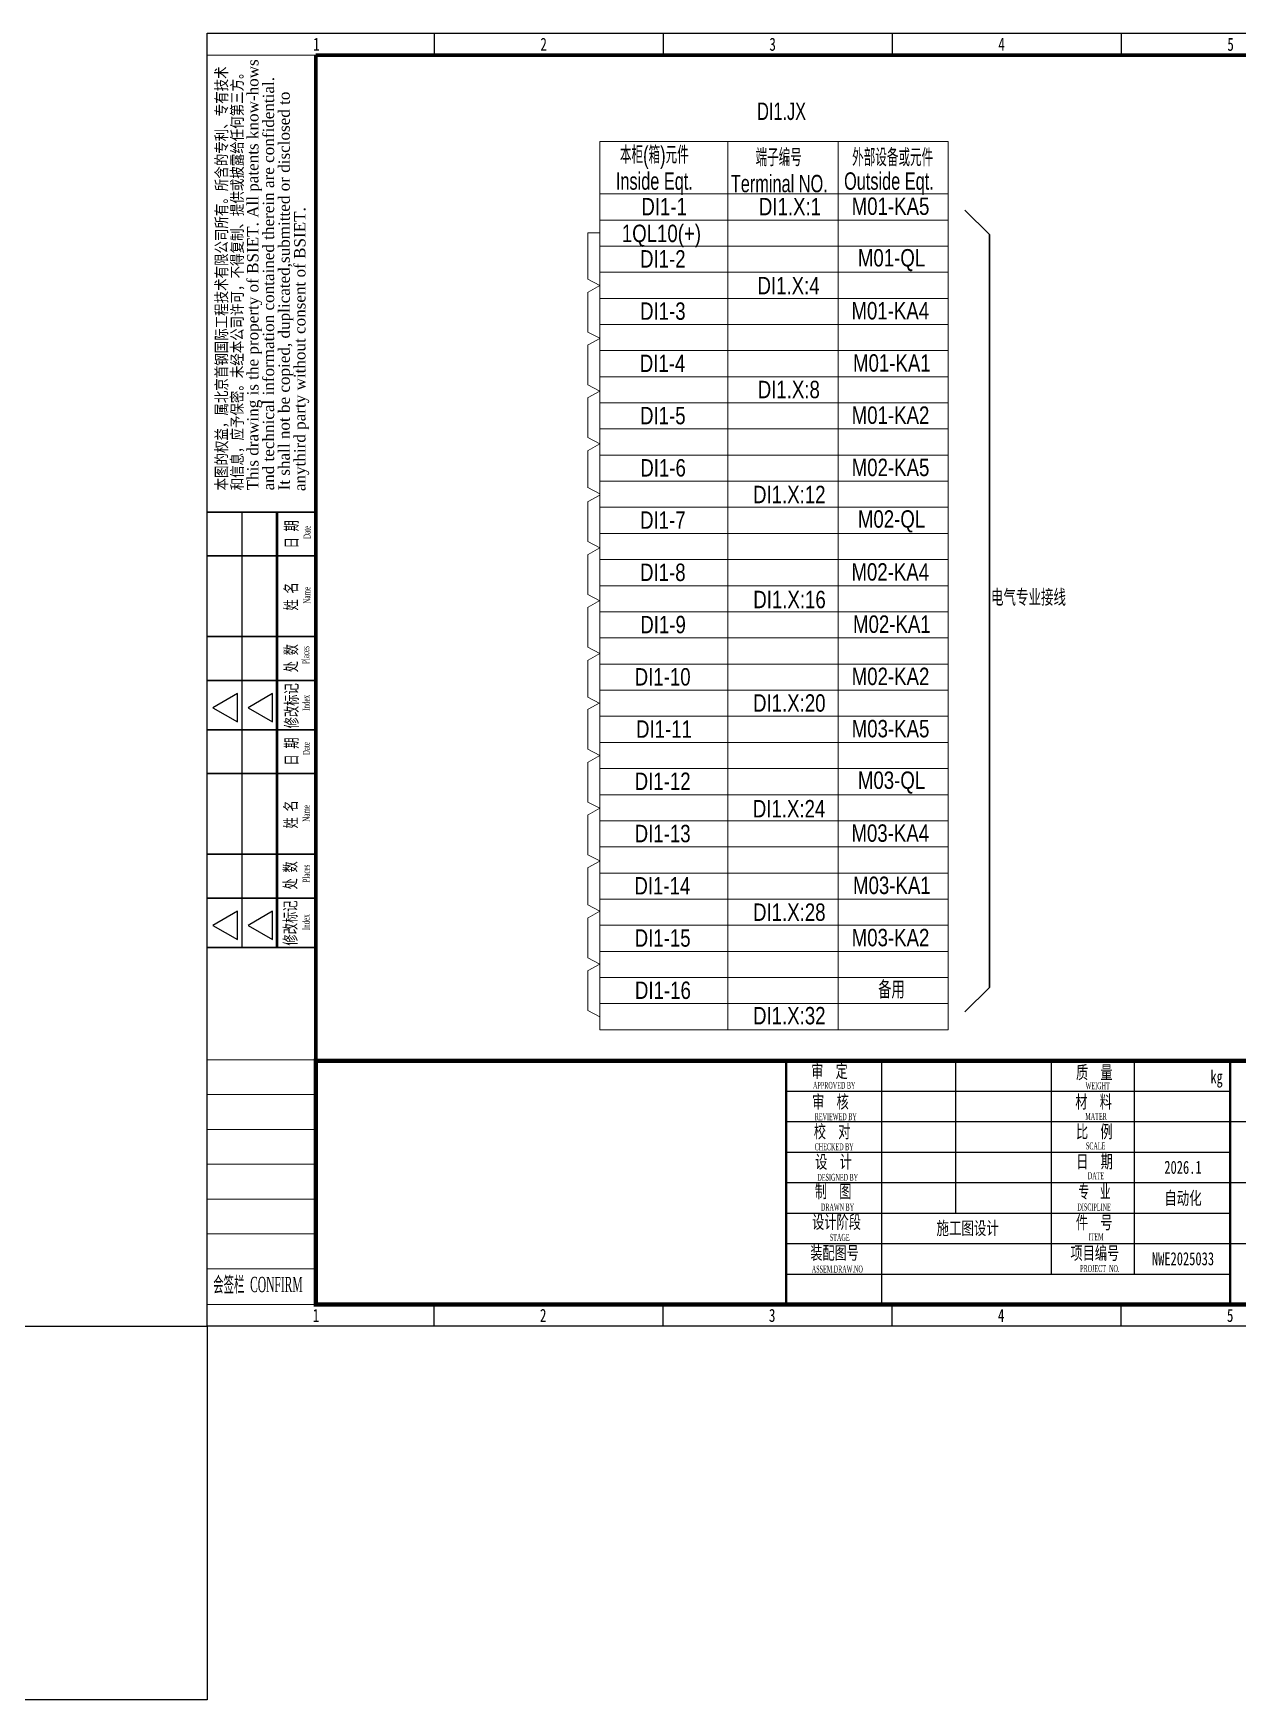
# Model space of a CAD drawing. Header units: millimetres. Extents: x -705761 to 1364679, y -410401 to 446404.
# Drawn here: x 60699 to 88363, y -123761 to -85483 of the extents above; entities that cross this region are included whole.
import ezdxf
from ezdxf.enums import TextEntityAlignment as Align

# ---------------------------------------------------------------- set-up
doc = ezdxf.new("R2010")
doc.units = ezdxf.units.MM
for name, color, linetype in [('1', 7, 'Continuous'), ('TK', 7, 'Continuous'), ('模板-签名-公用', 3, 'Continuous')]:
    doc.layers.add(name, color=color, linetype=linetype)
doc.layers.add('图框', color=7, linetype='Continuous', lineweight=13)
doc.layers.add('层 63', color=7, linetype='Continuous', lineweight=18)
doc.styles.add('bsee', font='BSDI_XW.shx', dxfattribs={"width": 0.8, "bigfont": 'BSDI_HZ.shx'})
doc.styles.add('LZ-Roman', font='times.ttf')
doc.styles.get("Standard").update_dxf_attribs({"font": 'arial.ttf'})
doc.styles.add('Style-Times New Roman', font='times.ttf')
doc.styles.add('Style-仿宋_GB2312', font='')
doc.styles.add('宋体', font='', dxfattribs={"width": 0.7, "height": 2.5})
doc.styles.add('宋体_1', font='', dxfattribs={"width": 0.7, "height": 2.386364})
doc.styles.get('Style-仿宋_GB2312').set_extended_font_data('仿宋_GB2312')
doc.styles.get('宋体').set_extended_font_data('SimSun')
doc.styles.get('宋体_1').set_extended_font_data('SimSun')

# ---------------------------------------------------------------- blocks, each defined once
blk = doc.blocks.new('BSIET_通用图框_A3_1')
at = {"layer": '图框', "color": 7, "linetype": 'Continuous', "lineweight": 25}
for p, q in [((-367.8, 297), (-367.8, 292)), ((-315.2, 297), (-315.2, 292)), ((-262.6, 297), (-262.6, 292)), ((-210, 297), (-210, 292)), ((-157.4, 297), (-157.4, 292)), ((-104.8, 297), (-104.8, 292)), ((-52.2, 297), (-52.2, 292)), ((0, 247.5), (-5, 247.5)), ((0, 198), (-5, 198)), ((-420, 187), (-395, 187)), ((-412, 187), (-412, 87)), ((0, 148.5), (-5, 148.5)), ((-413.03, 145.32), (-418.65, 142.07)), ((-418.65, 142.07), (-413.03, 138.82)), ((-413.03, 138.82), (-413.03, 145.32)), ((-404.96, 145.32), (-410.58, 142.07)), ((-410.58, 142.07), (-404.96, 138.82)), ((-404.96, 138.82), (-404.96, 145.32)), ((0, 99), (-5, 99)), ((-413.03, 95.32), (-418.65, 92.07)), ((-418.65, 92.07), (-413.03, 88.82)), ((-413.03, 88.82), (-413.03, 95.32)), ((-404.96, 95.32), (-410.58, 92.07)), ((-410.58, 92.07), (-404.96, 88.82)), ((-404.96, 88.82), (-404.96, 95.32)), ((0, 49.5), (-5, 49.5)), ((-367.8, 0), (-367.8, 5)), ((-315.2, 0), (-315.2, 5)), ((-262.6, 0), (-262.6, 5)), ((-210, 0), (-210, 5)), ((-157.4, 0), (-157.4, 5)), ((-104.8, 0), (-104.8, 5)), ((-52.2, 0), (-52.2, 5))]:
    blk.add_line(p, q, dxfattribs=at)
at = {"layer": '图框', "color": 7, "linetype": 'Continuous', "lineweight": 20}
for p, q in [((-420, 292), (-395, 292)), ((-420, 292), (-395, 292)), ((-420, 292), (-395, 292)), ((-420, 292), (-395, 292)), ((-420, 187), (-395, 187)), ((-420, 187), (-395, 187)), ((-420.12, 61.21), (-395.12, 61.21)), ((-420, 61.21), (-395, 61.21)), ((-420, 61.21), (-395, 61.21)), ((-420, 61.21), (-395, 61.21)), ((-420.02, 53.21), (-395.02, 53.21)), ((-420.02, 53.21), (-395.02, 53.21)), ((-420.02, 53.21), (-395.02, 53.21)), ((-420, 53.21), (-395, 53.21)), ((-420, 45.21), (-395, 45.21)), ((-420, 37.21), (-395, 37.21)), ((-420, 29.21), (-395, 29.21)), ((-420, 21.21), (-395, 21.21)), ((-420, 13.21), (-395, 13.21)), ((-420, 5), (-395, 5))]:
    blk.add_line(p, q, dxfattribs=at)
at = {"layer": '图框', "color": 7, "linetype": 'Continuous', "lineweight": 35}
for p, q in [((-395, 187), (-420, 187)), ((-395, 187), (-420, 187)), ((-394.92, 177), (-420, 177)), ((-394.92, 158.45), (-420, 158.45)), ((-395.06, 148.35), (-420, 148.35)), ((-395, 137), (-420, 137)), ((-395, 137), (-420, 137)), ((-394.92, 127), (-420, 127)), ((-394.92, 108.45), (-420, 108.45)), ((-395.06, 98.35), (-420, 98.35)), ((-395, 87), (-420, 87))]:
    blk.add_line(p, q, dxfattribs=at)
at = {"layer": '图框', "color": 7, "linetype": 'Continuous', "lineweight": 50}
blk.add_line((-404, 187), (-404, 87), dxfattribs=at)
at = {"layer": '图框', "lineweight": 25}
blk.add_lwpolyline([(-420, 297), (0, 297), (0, 0), (-420, 0)], close=True, dxfattribs=at)
at = {"layer": '图框', "lineweight": 100}
blk.add_lwpolyline([(-395, 292), (-5, 292), (-5, 5), (-395, 5)], close=True, dxfattribs=at)
at = {"layer": 'TK', "style": '宋体_1', "width": 0.7, "flags": 3}
for tag, p in [('LZCO_NGZBS-W50-H30-D10_T7', (-43.87, 279.75)), ('LZCO_NJN-W50-H30-D10_T7', (-42.73, 248.65))]:
    blk.add_attdef(tag, text='', height=3, dxfattribs=at).set_placement(p, align=Align.MIDDLE_CENTER)
at = {"layer": 'TK', "style": '宋体', "width": 0.7, "flags": 3}
for tag, p in [('LZHQ_N会签6_T6_H6', (-407.25, 57.08)), ('LZHQ_N会签5_T6_H6', (-407.25, 49.08)), ('LZHQ_N会签4_T6_H6', (-407.25, 41.08)), ('LZHQ_N会签3_T6_H6', (-407.25, 33.08)), ('LZHQ_N会签2_T6_H6', (-407.25, 25.08)), ('LZHQ_N会签1_T6_H6', (-407.25, 17.08))]:
    blk.add_attdef(tag, text='', height=2.5, dxfattribs=at).set_placement(p, align=Align.MIDDLE)
at = {"layer": '图框', "color": 7, "linetype": 'Continuous', "lineweight": 25}
for s, height, style, width, p in [('1', 3, 'Style-仿宋_GB2312', 0.733334, (-394.89, 294.49)), ('2', 3, 'Style-仿宋_GB2312', 0.733334, (-342.7, 294.49)), ('3', 3, 'Style-仿宋_GB2312', 0.733334, (-290.1, 294.49)), ('4', 3, 'Style-仿宋_GB2312', 0.733334, (-237.5, 294.49)), ('5', 3, 'Style-仿宋_GB2312', 0.733334, (-184.9, 294.49)), ('6', 3, 'Style-仿宋_GB2312', 0.733334, (-132.3, 294.49)), ('7', 3, 'Style-仿宋_GB2312', 0.733334, (-79.7, 294.49)), ('8', 3, 'Style-仿宋_GB2312', 0.733334, (-27.1, 294.49)), ('A', 3.5, 'Style-仿宋_GB2312', 0.628572, (-2.07, 271.95)), ('B', 3.5, 'Style-仿宋_GB2312', 0.628572, (-2.07, 222.45)), ('C', 3.5, 'Style-仿宋_GB2312', 0.628572, (-2.07, 172.95)), ('D', 3.5, 'Style-仿宋_GB2312', 0.628572, (-2.07, 123.45)), ('E', 3.5, 'Style-仿宋_GB2312', 0.628572, (-2.43, 76.97)), ('F', 3.5, 'Style-仿宋_GB2312', 0.628572, (-2.43, 29.56)), ('1', 3, 'Style-仿宋_GB2312', 0.733334, (-395, 2.5)), ('2', 3, 'Style-仿宋_GB2312', 0.733334, (-342.8, 2.5)), ('3', 3, 'Style-仿宋_GB2312', 0.733334, (-290.2, 2.5)), ('4', 3, 'Style-仿宋_GB2312', 0.733334, (-237.6, 2.5)), ('5', 3, 'Style-仿宋_GB2312', 0.733334, (-185, 2.5)), ('6', 3, 'Style-仿宋_GB2312', 0.733334, (-132.4, 2.5)), ('7', 3, 'Style-仿宋_GB2312', 0.733334, (-79.8, 2.5)), ('8', 3, 'Style-仿宋_GB2312', 0.733334, (-27.2, 2.5)), ('A3', 3, 'Style-Times New Roman', 0.7, (-2.23, 1.95))]:
    blk.add_text(s, height=height, dxfattribs=dict(at, style=style, width=width)).set_placement(p, align=Align.MIDDLE_CENTER)
at = {"layer": '图框', "color": 7, "linetype": 'Continuous', "lineweight": 20, "style": 'Style-仿宋_GB2312', "width": 0.807692}
blk.add_text('本图的权益，属北京首钢国际工程技术有限公司所有。所含的专利、专有技术', height=2.6, rotation=90, dxfattribs=at).set_placement((-418, 192), align=Align.TOP_LEFT)
at = {"layer": '图框', "color": 7, "linetype": 'Continuous'}
for s, height, style, width, p in [('和信息，应予保密。未经本公司许可，不得复制、提供或披露给任何第三方。', 2.6, 'Style-仿宋_GB2312', 0.807692, (-411.8, 192)), ('Name', 1.6, 'Style-Times New Roman', 0.55, (-396.29, 165.99)), ('Places', 1.6, 'Style-Times New Roman', 0.55, (-396.54, 152.12)), ('Index', 1.6, 'Style-Times New Roman', 0.55, (-396.43, 141.36)), ('Name', 1.6, 'Style-Times New Roman', 0.55, (-396.44, 115.88)), ('Places', 1.6, 'Style-Times New Roman', 0.55, (-396.43, 101.92)), ('Index', 1.6, 'Style-Times New Roman', 0.55, (-396.46, 90.97))]:
    blk.add_text(s, height=height, rotation=90, dxfattribs=dict(at, style=style, width=width)).set_placement(p)
at = {"layer": '图框', "color": 7, "linetype": 'Continuous', "lineweight": 20, "style": 'LZ-Roman'}
for s, p in [('This drawing is the property of BSIET. All patents know-hows', (-410.8, 192)), ('and technical information contained therein are confidential.', (-407.2, 192)), ('It shall not be copied, duplicated,submitted or disclosed to ', (-403.6, 192))]:
    blk.add_text(s, height=2.6, rotation=90, dxfattribs=at).set_placement(p, align=Align.TOP_LEFT)
at = {"layer": '图框', "color": 7, "linetype": 'Continuous', "style": 'LZ-Roman'}
blk.add_text('anythird party without consent of BSIET.', height=2.6, rotation=90, dxfattribs=at).set_placement((-397.4, 191.84))
at = {"layer": '图框', "color": 7, "linetype": 'Continuous', "lineweight": 20, "style": 'Style-仿宋_GB2312', "width": 0.678571}
for s, p in [('日 期', (-399.21, 178.68)), ('姓 名', (-399.32, 164.4)), ('处 数', (-399.32, 150.23)), ('修改标记', (-399.21, 137.34)), ('日 期', (-399.21, 128.79)), ('姓 名', (-399.38, 114.34)), ('处 数', (-399.49, 100.34)), ('修改标记', (-399.49, 87.45))]:
    blk.add_text(s, height=2.8, rotation=90, dxfattribs=at).set_placement(p)
at = {"layer": '图框', "color": 7, "linetype": 'Continuous', "lineweight": 25, "style": 'Style-Times New Roman', "width": 0.55}
for p in [(-396.24, 180.85), (-396.4, 131.18)]:
    blk.add_text('Date', height=1.6, rotation=90, dxfattribs=at).set_placement(p)
at = {"layer": '图框', "color": 7, "linetype": 'Continuous', "style": 'Style-Times New Roman', "width": 0.5}
blk.add_text('会签栏  CONFIRM', height=3.5, dxfattribs=at).set_placement((-418.59, 7.85))
at = {"layer": '模板-签名-公用', "style": '宋体', "width": 0.7, "flags": 3}
blk.add_attdef('LZFRAME', (-40.91, 2.06), '', height=3, dxfattribs=at)
at = {"layer": '模板-签名-公用', "style": '宋体', "width": 0.7}
blk.add_attdef('LZTQINS', text='', height=2, dxfattribs=at).set_placement((-5, 5), align=Align.MIDDLE)
blk = doc.blocks.new('BSIET_通用图纸_A3(2024)_1')
at = {"layer": '图框', "color": 7, "linetype": 'Continuous', "lineweight": 25}
for p, q in [((-260, 0), (-260, 56)), ((-243, 21), (-243, 56)), ((-221, 7), (-221, 56)), ((-202, 7), (-202, 56)), ((-282, 49), (-180, 49)), ((-282, 42), (0, 42)), ((-282, 35), (-180, 35)), ((-282, 28), (0, 28)), ((-282, 21), (-180, 21)), ((-282, 14), (0, 14)), ((-282, 7), (-180, 7))]:
    blk.add_line(p, q, dxfattribs=at)
at = {"layer": '图框', "const_width": 1}
blk.add_lwpolyline([(-390, 56), (0, 56), (0, 0), (-390, 0)], close=True, dxfattribs=at)
at = {"layer": '图框', "const_width": 0.5}
for points in [[(-282, 56), (-282, 0)], [(-180, 56), (-180, 0)]]:
    blk.add_lwpolyline(points, dxfattribs=at)
at = {"layer": '图框', "color": 7, "linetype": 'Continuous'}
for s, height, style, width, p in [('审  定 ', 3, 'Style-仿宋_GB2312', 0.685714, (-276.23, 52.09)), ('质  量', 3, 'Style-仿宋_GB2312', 0.685714, (-215.41, 51.83)), ('kg', 3, 'Style-仿宋_GB2312', 0.685714, (-184.51, 50.79)), ('APPROVED BY', 1.6, 'Style-Times New Roman', 0.48, (-275.82, 49.54)), (' WEIGHT', 1.6, 'Style-Times New Roman', 0.48, (-213.55, 49.45)), ('审  核', 3, 'Style-仿宋_GB2312', 0.685714, (-276.02, 45.06)), ('材  料', 3, 'Style-仿宋_GB2312', 0.685714, (-215.56, 45.09)), ('  REVIEWED BY', 1.6, 'Style-Times New Roman', 0.48, (-276.12, 42.34)), ('MATER', 1.6, 'Style-Times New Roman', 0.48, (-213.27, 42.4)), ('校  对 ', 3, 'Style-仿宋_GB2312', 0.685714, (-275.63, 38.25)), ('比  例', 3, 'Style-仿宋_GB2312', 0.685714, (-215.41, 38.23)), ('CHECKED BY', 1.6, 'Style-Times New Roman', 0.48, (-275.44, 35.43)), ('设  计', 3, 'Style-仿宋_GB2312', 0.685714, (-275.31, 31.29)), ('日  期', 3, 'Style-仿宋_GB2312', 0.685714, (-215.34, 31.34)), (' SCALE', 1.6, 'Style-Times New Roman', 0.48, (-213.48, 35.64)), ('制  图 ', 3, 'Style-仿宋_GB2312', 0.685714, (-275.4, 24.5)), (' DESIGNED BY', 1.6, 'Style-Times New Roman', 0.48, (-275.16, 28.41)), (' DATE', 1.6, 'Style-Times New Roman', 0.48, (-213.05, 28.78)), ('DRAWN BY', 1.6, 'Style-Times New Roman', 0.48, (-273.99, 21.57)), ('件  号', 3, 'Style-仿宋_GB2312', 0.685714, (-215.44, 17.36)), ('STAGE', 1.6, 'Style-Times New Roman', 0.48, (-271.95, 14.62)), ('ITEM', 1.6, 'Style-Times New Roman', 0.48, (-212.51, 14.77)), ('装配图号', 3, 'Style-仿宋_GB2312', 0.68, (-276.42, 10.36)), ('ASSEM.DRAW.NO', 1.6, 'Style-Times New Roman', 0.48, (-276.1, 7.33)), ('PROJECT  NO.', 1.6, 'Style-Times New Roman', 0.48, (-214.46, 7.46))]:
    blk.add_text(s, height=height, dxfattribs=dict(at, style=style, width=width)).set_placement(p)
at = {"layer": '图框', "color": 7, "linetype": 'Continuous', "lineweight": 20, "style": 'Style-仿宋_GB2312'}
for s, width, p in [('专  业', 0.6, (-214.83, 24.41)), ('设计阶段', 0.685714, (-276.03, 17.44)), ('项目编号', 0.685714, (-216.69, 10.32))]:
    blk.add_text(s, height=3, dxfattribs=dict(at, width=width)).set_placement(p)
at = {"layer": '图框', "color": 7, "linetype": 'Continuous', "lineweight": 20, "style": 'Style-Times New Roman', "width": 0.48}
blk.add_text('DISCIPLINE', height=1.6, dxfattribs=at).set_placement((-211.25, 22.39), align=Align.MIDDLE_CENTER)
at = {"layer": '图框', "style": '宋体_1', "width": 0.7, "flags": 3}
for tag, height, p in [('LZCO_NYLGD-W67-H36-D10_T7', 3, (-48.39, 100.29)), ('N审定_T5', 2.5, (-250.93, 52.29)), ('N审核_T5', 2.5, (-250.93, 45.29)), ('N校对_T5', 2.5, (-250.93, 38.29)), ('N设计_T5', 2.5, (-250.93, 31.29)), ('LZCO_NCB-W67-H36-D10_T7', 3, (-321.62, 27.88)), ('N制图_T5', 2.5, (-250.93, 24.29))]:
    blk.add_attdef(tag, text='', height=height, dxfattribs=at).set_placement(p, align=Align.MIDDLE_CENTER)
at = {"layer": '图框', "color": 7, "style": 'Style-仿宋_GB2312'}
for tag, height, width, p in [('质量', 3, 0.7, (-191, 52.5)), ('材料', 3, 0.7, (-190.9, 45.85)), ('比例', 3, 0.7, (-190.84, 38.49)), ('页码', 4, 0.7, (-38.16, 35.01)), ('总页数', 4, 0.7, (-19.52, 35.14)), ('版本号', 2.5, 0.7, (-6.24, 34.38)), ('出图日期', 3, 0.7, (-190.84, 31.49)), ('专业', 3, 0.7, (-190.84, 24.49)), ('图号', 4, 0.7, (-24, 21)), ('设计阶段', 3, 0.7, (-240.29, 17.58)), ('件号', 3, 0.7, (-190.84, 17.49)), ('装配图号', 3, 0.68, (-240.45, 10.88)), ('项目编号', 3, 0.7, (-190.84, 10.49))]:
    blk.add_attdef(tag, text='', height=height, dxfattribs=dict(at, width=width)).set_placement(p, align=Align.MIDDLE)
at = {"layer": '图框', "style": '宋体_1', "width": 0.7, "flags": 3}
for tag, p in [('N审定_T6_H12_MV0.5_W15', (-231.91, 51.51)), ('N审核_T6_H12_MV0.5_W15', (-231.91, 44.51)), ('N校对_T6_H12_MV0.5_W15', (-231.91, 37.51)), ('N设计_T6_H12_MV0.5_W15', (-231.91, 30.51)), ('N制图_T6_H12_MV0.5_W15', (-231.91, 23.51))]:
    blk.add_attdef(tag, text='', height=1.5, dxfattribs=at).set_placement(p, align=Align.CENTER)
at = {"layer": '图框', "color": 7, "lineweight": 30, "width": 0.7, "flags": 104}
for tag, p in [('项目名称', (-79.18, 49.1)), ('子项', (-111.07, 34.83)), ('图名', (-111, 21))]:
    blk.add_attdef(tag, text='', height=4, dxfattribs=at).set_placement(p, align=Align.MIDDLE_CENTER)
at = {"layer": '图框', "style": '宋体', "width": 0.7, "flags": 3}
blk.add_attdef('LZBARCODE_T1', text='', height=3, dxfattribs=at).set_placement((-364.44, 3.34), align=Align.BOTTOM_RIGHT)

msp = doc.modelspace()

# ---------------------------------------------------------------- linework, layer by layer
msp.add_lwpolyline([(55498.62, -115183.02), (64690.4, -115183.02), (64690.4, -123760.73), (55498.62, -123760.73)], close=True)
at = {"layer": '图框', "color": 1, "lineweight": 30}
for p, q in [((82095.58, -89548.03), (82666.03, -90104.72)), ((82666.03, -90104.72), (82666.03, -107405.04)), ((82095.58, -107961.73), (82666.03, -107405.04))]:
    msp.add_line(p, q, dxfattribs=at)
at = {"layer": '层 63', "color": 7, "linetype": 'Continuous', "lineweight": 13, "ltscale": 10}
for p, q in [((73715.87, -87971.32), (81715.87, -87971.32)), ((73715.87, -87971.32), (81715.87, -87971.32)), ((73715.87, -108372.23), (73715.87, -87971.32)), ((76650.78, -108372.23), (76650.78, -87971.32)), ((79190.05, -108372.23), (79190.05, -87971.32)), ((81715.87, -108372.23), (81715.87, -87971.32)), ((73715.87, -89171.32), (81715.87, -89171.32)), ((73715.87, -89771.32), (81715.87, -89771.32)), ((73438.74, -90064.35), (73438.74, -91127.75)), ((73712.04, -90064.35), (73438.94, -90064.35)), ((73715.87, -90371.32), (81715.87, -90371.32)), ((73715.87, -90971.32), (81715.87, -90971.32)), ((73438.24, -91132.65), (73714.64, -91275.85)), ((73438.74, -91427.05), (73438.74, -92344.45)), ((73715.04, -91276.55), (73441.54, -91426.45)), ((73715.87, -91571.32), (81715.87, -91571.32)), ((73715.87, -92171.32), (81715.87, -92171.32)), ((73438.24, -92345.15), (73714.64, -92488.35)), ((73715.04, -92490.95), (73441.54, -92640.85)), ((73438.74, -92641.45), (73438.74, -93558.85)), ((73715.87, -92771.32), (81715.87, -92771.32)), ((73715.87, -93371.32), (81715.87, -93371.32)), ((73438.24, -93559.55), (73714.64, -93702.75)), ((73715.04, -93701.05), (73441.54, -93850.95)), ((73438.74, -93851.55), (73438.74, -94768.95)), ((73715.87, -93971.32), (81715.87, -93971.32)), ((73438.24, -94769.65), (73714.64, -94912.85)), ((73715.04, -94915.45), (73441.54, -95065.35)), ((73715.87, -94571.32), (81715.87, -94571.32)), ((73438.74, -95065.95), (73438.74, -95920.45)), ((73715.87, -95171.32), (81715.87, -95171.32)), ((73438.24, -95919.45), (73714.64, -96062.65)), ((73715.87, -95771.32), (81715.87, -95771.32)), ((73438.74, -96240.95), (73438.74, -97158.35)), ((73715.04, -96090.45), (73441.54, -96240.35)), ((73715.87, -96371.32), (81715.87, -96371.32)), ((73438.24, -97159.05), (73714.64, -97302.25)), ((73715.87, -96971.32), (81715.87, -96971.32)), ((73438.74, -97455.35), (73438.74, -98372.75)), ((73715.04, -97304.85), (73441.54, -97454.75)), ((73715.87, -97571.32), (81715.87, -97571.32)), ((73438.24, -98373.45), (73714.64, -98516.65)), ((73715.87, -98171.32), (81715.87, -98171.32)), ((73438.74, -98665.45), (73438.74, -99582.85)), ((73715.04, -98514.95), (73441.54, -98664.85)), ((73715.87, -98771.32), (81715.87, -98771.32)), ((73715.87, -98772.23), (81715.87, -98772.23)), ((73715.87, -99372.23), (81715.87, -99372.23)), ((73438.24, -99583.55), (73714.64, -99726.75)), ((73438.74, -99879.85), (73438.74, -100734.35)), ((73715.04, -99729.35), (73441.54, -99879.25)), ((73715.87, -99972.23), (81715.87, -99972.23)), ((73715.87, -100572.23), (81715.87, -100572.23)), ((73438.24, -100733.35), (73714.64, -100876.55)), ((73438.74, -101009.45), (73438.74, -101926.85)), ((73715.04, -100858.95), (73441.54, -101008.85)), ((73715.87, -101172.23), (81715.87, -101172.23)), ((73715.87, -101772.23), (81715.87, -101772.23)), ((73438.24, -101927.55), (73714.64, -102070.75)), ((73715.04, -102073.35), (73441.54, -102223.25)), ((73438.74, -102223.85), (73438.74, -103141.25)), ((73715.87, -102372.23), (81715.87, -102372.23)), ((73438.24, -103141.95), (73714.64, -103285.15)), ((73715.04, -103283.45), (73441.54, -103433.35)), ((73715.87, -102972.23), (81715.87, -102972.23)), ((73438.74, -103433.95), (73438.74, -104351.35)), ((73715.87, -103572.23), (81715.87, -103572.23)), ((73438.24, -104352.05), (73714.64, -104495.25)), ((73715.04, -104497.85), (73441.54, -104647.75)), ((73715.87, -104172.23), (81715.87, -104172.23)), ((73438.74, -104648.35), (73438.74, -105502.85)), ((73715.87, -104772.23), (81715.87, -104772.23)), ((73438.24, -105501.85), (73714.64, -105645.05)), ((73715.87, -105372.23), (81715.87, -105372.23)), ((73438.74, -105800.25), (73438.74, -106717.65)), ((73715.04, -105649.75), (73441.54, -105799.65)), ((73715.87, -105972.23), (81715.87, -105972.23)), ((73438.24, -106718.35), (73714.64, -106861.55)), ((73715.87, -106572.23), (81715.87, -106572.23)), ((73438.74, -107014.65), (73438.74, -107932.05)), ((73715.04, -106864.15), (73441.54, -107014.05)), ((73715.87, -107172.23), (81715.87, -107172.23)), ((73438.24, -107932.75), (73714.64, -108075.95)), ((73715.87, -107772.23), (81715.87, -107772.23)), ((73715.87, -108372.23), (81715.87, -108372.23))]:
    msp.add_line(p, q, dxfattribs=at)

# ---------------------------------------------------------------- block references
at = {"layer": '图框', "color": 1, "lineweight": 15, "xscale": 100, "yscale": 100, "zscale": 100}
msp.add_blockref('BSIET_通用图框_A3_1', (106690.4, -115183.02), dxfattribs=at)
at = {"layer": '图框', "color": 1, "lineweight": 15}
ref = msp.add_blockref('BSIET_通用图纸_A3(2024)_1', (106190.4, -114683.02), dxfattribs=dict(at, xscale=100, yscale=100, zscale=100))
ref.add_attrib('设计阶段', '施工图设计', dxfattribs={"color": 7, "height": 300, "style": 'Style-仿宋_GB2312', "width": 0.7}).set_placement((82161.56, -112924.83), align=Align.MIDDLE)
ref.add_attrib('项目编号', 'NWE2025033', dxfattribs={"color": 7, "height": 300, "style": 'Style-仿宋_GB2312', "width": 0.7}).set_placement((87106.72, -113633.83), align=Align.MIDDLE)
ref.add_attrib('出图日期', '2026.1', dxfattribs={"color": 7, "height": 300, "style": 'Style-仿宋_GB2312', "width": 0.7}).set_placement((87106.72, -111533.83), align=Align.MIDDLE)
ref.add_attrib('专业', '自动化', dxfattribs={"color": 7, "height": 300, "style": 'Style-仿宋_GB2312', "width": 0.7}).set_placement((87106.72, -112233.83), align=Align.MIDDLE)

# ---------------------------------------------------------------- texts
at = {"layer": '1', "color": 2, "lineweight": 35, "style": 'bsee', "width": 0.8}
for s, p in [('M01-KA5', (79497.71, -89654.6)), ('M01-QL', (79639.24, -90839.21)), ('M01-KA4', (79491.55, -92054.6)), ('M01-KA1', (79528.47, -93254.6)), ('M01-KA2', (79497.71, -94454.6))]:
    msp.add_text(s, height=400, dxfattribs=at).set_placement(p)
at = {"layer": '1', "color": 7, "lineweight": 35, "style": 'bsee', "width": 0.8}
for s, p in [('M02-KA5', (79497.71, -95654.6)), ('M02-QL', (79639.24, -96839.21)), ('M02-KA4', (79491.55, -98054.6)), ('M02-KA1', (79528.47, -99254.6)), ('M02-KA2', (79497.71, -100454.6))]:
    msp.add_text(s, height=400, dxfattribs=at).set_placement(p)
at = {"layer": '1', "color": 50, "lineweight": 35, "style": 'bsee', "width": 0.8}
for s, p in [('M03-KA5', (79497.71, -101654.6)), ('M03-QL', (79639.24, -102839.21)), ('M03-KA4', (79491.55, -104054.6)), ('M03-KA1', (79528.47, -105254.6)), ('M03-KA2', (79497.71, -106454.6)), ('备用', (80106.26, -107654.6))]:
    msp.add_text(s, height=400, dxfattribs=at).set_placement(p)
at = {"layer": '1', "color": 7, "linetype": 'Continuous', "lineweight": 30, "insert": (83557.38, -98445.99), "char_height": 378, "attachment_point": 5, "line_spacing_factor": 0.75, "style": 'bsee'}
msp.add_mtext('电气专业接线', dxfattribs=at)
at = {"layer": '层 63', "color": 7, "lineweight": 30, "style": 'bsee', "width": 0.8}
for s, p in [('DI1-1', (74666.4, -89663.63)), ('DI1.X:1', (77365.8, -89663.63)), ('DI1-2', (74635.63, -90863.63)), ('DI1.X:4', (77333.49, -91477.55)), ('DI1-3', (74635.63, -92063.63)), ('DI1-4', (74629.48, -93263.63)), ('DI1.X:8', (77338.88, -93864.95)), ('DI1-5', (74635.63, -94463.63)), ('DI1-6', (74641.79, -95663.63)), ('DI1.X:12', (77231.18, -96276.75)), ('DI1-7', (74635.63, -96863.63)), ('DI1-8', (74635.63, -98063.63)), ('DI1.X:16', (77236.57, -98688.55)), ('DI1-9', (74641.79, -99264.54)), ('DI1-10', (74512.56, -100464.54)), ('DI1.X:20', (77231.18, -101065.75)), ('DI1-11', (74543.33, -101664.54)), ('DI1-12', (74512.56, -102864.54)), ('DI1.X:24', (77225.8, -103494.05)), ('DI1-13', (74512.56, -104064.54)), ('DI1-14', (74506.4, -105264.54)), ('DI1.X:28', (77231.18, -105871.25)), ('DI1-15', (74512.56, -106464.54)), ('DI1-16', (74518.71, -107664.54)), ('DI1.X:32', (77231.18, -108248.45))]:
    msp.add_text(s, height=400, dxfattribs=at).set_placement(p)
at = {"layer": '层 63', "color": 10, "lineweight": 30, "style": 'bsee', "width": 0.8}
msp.add_text('1QL10(+)', height=400, dxfattribs=at).set_placement((74217.17, -90278.25))
at = {"layer": '层 63', "color": 7, "lineweight": 30, "char_height": 400, "attachment_point": 5, "line_spacing_factor": 0.6, "style": 'bsee'}
for s, insert in [('\\H1x;\\W0.7;DI1.JX', (77886.91, -87276.1)), ('\\H1x;\\W0.7;本柜(箱)元件', (74964.16, -88336.42)), ('\\H1x;\\W0.7;端子编号', (77820.98, -88336.42)), ('\\H1x;\\W0.7;外部设备或元件', (80438.36, -88336.42)), ('\\H1x;\\W0.7;Inside Eqt.', (74964.46, -88936.62)), ('\\H1x;\\W0.7;Terminal NO.', (77834.64, -88936.62)), ('\\H1x;\\W0.7;Outside Eqt.', (80352.54, -88936.62))]:
    msp.add_mtext(s, dxfattribs=dict(at, insert=insert))

doc.saveas('drawing.dxf')
